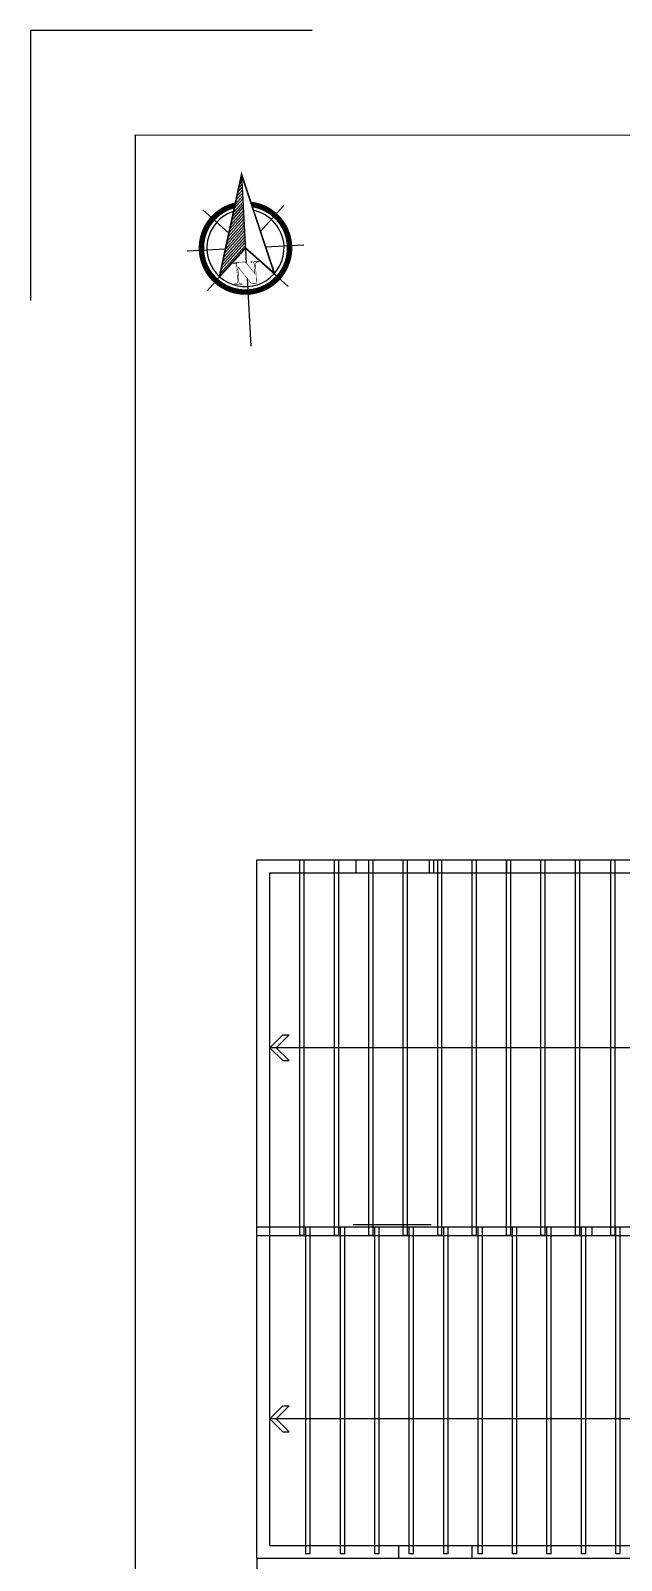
# Model space of a CAD drawing. Header units: inches. Extents: x -1842 to 12195, y -2228 to 2193.
# Drawn here: x 3804 to 4078, y -515 to 196 of the extents above; entities that cross this region are included whole.
import ezdxf

# ---------------------------------------------------------------- set-up
doc = ezdxf.new("R2010")
doc.units = ezdxf.units.IN
doc.header["$LTSCALE"] = 6
doc.header["$MEASUREMENT"] = 0
for name, color, linetype in [('CABS', 23, 'Continuous'), ('Title Block', 7, 'Continuous'), ('TXT', 4, 'Continuous')]:
    doc.layers.add(name, color=color, linetype=linetype)

# ---------------------------------------------------------------- blocks, each defined once
blk = doc.blocks.new('*X137')
at = {"color": 0}
for p, q in [((146.75, -411.68), (147.62, -410.82)), ((146.95, -410.95), (147.62, -410.29)), ((147.15, -410.22), (147.62, -409.76)), ((147.35, -409.49), (147.62, -409.23)), ((147.55, -408.76), (147.62, -408.7)), ((145.76, -415.33), (147.62, -413.47)), ((145.96, -414.6), (147.62, -412.94)), ((146.16, -413.87), (147.62, -412.41)), ((146.36, -413.14), (147.62, -411.88)), ((146.55, -412.41), (147.62, -411.35)), ((144.76, -418.98), (147.62, -416.12)), ((144.96, -418.25), (147.62, -415.59)), ((145.16, -417.52), (147.62, -415.06)), ((145.36, -416.79), (147.62, -414.53)), ((145.56, -416.06), (147.62, -414)), ((143.56, -423.36), (147.62, -419.3)), ((143.76, -422.63), (147.62, -418.77)), ((143.96, -421.9), (147.62, -418.24)), ((144.16, -421.17), (147.62, -417.71)), ((144.36, -420.44), (147.62, -417.18)), ((144.56, -419.71), (147.62, -416.65)), ((142.76, -426.28), (147.62, -421.42)), ((142.96, -425.55), (147.62, -420.89)), ((143.16, -424.82), (147.62, -420.36)), ((143.36, -424.09), (147.62, -419.83))]:
    blk.add_line(p, q, dxfattribs=at)
blk = doc.blocks.new('North')
for p, q in [((-0.05, 18.32), (-0.05, 2.23)), ((-2.92, 7.82), (-7.42, 12.32)), ((2.82, 7.82), (7.32, 12.32)), ((-3.71, 4.95), (-10.67, 4.95)), ((3.61, 4.95), (10.57, 4.95)), ((-2.92, 2.08), (-7.42, -2.42)), ((2.82, 2.08), (7.32, -2.42)), ((-0.05, -0.54), (-0.05, -12.88))]:
    blk.add_line(p, q)
for points, const_width in [([(-5.06, -0.01), (-0.05, 18.32), (4.95, 0.05), (-0.05, 4.95), (-5.06, -0.01)], 0.3), ([(-1.6, -0.98), (-1.6, -1.05), (-1.59, -1.12), (-1.58, -1.18), (-1.57, -1.22), (-1.56, -1.27), (-1.54, -1.31), (-1.52, -1.33), (-1.5, -1.35), (-1.47, -1.37), (-1.44, -1.38), (-1.4, -1.4), (-1.34, -1.41), (-1.28, -1.42), (-1.21, -1.43), (-1.13, -1.43), (-1.05, -1.43), (-1.05, -1.59), (-2.39, -1.59), (-2.39, -1.43), (-2.35, -1.43), (-2.28, -1.43), (-2.21, -1.43), (-2.14, -1.42), (-2.09, -1.41), (-2.04, -1.4), (-2, -1.38), (-1.96, -1.37), (-1.94, -1.35), (-1.91, -1.33), (-1.88, -1.31), (-1.86, -1.27), (-1.85, -1.23), (-1.83, -1.18), (-1.82, -1.12), (-1.81, -1.06), (-1.81, -1), (-1.81, 2.29), (-2.39, 2.29), (-2.39, 2.44), (-0.21, 2.44), (1.39, 0.24), (1.39, 1.81), (1.39, 1.88), (1.38, 1.95), (1.37, 2), (1.36, 2.06), (1.35, 2.1), (1.33, 2.14), (1.31, 2.17), (1.29, 2.19), (1.26, 2.21), (1.22, 2.23), (1.17, 2.25), (1.12, 2.26), (1.06, 2.27), (0.99, 2.28), (0.92, 2.29), (0.84, 2.29), (0.82, 2.29), (0.82, 2.44), (2.16, 2.44), (2.16, 2.29), (2.12, 2.29), (2.04, 2.29), (1.98, 2.28), (1.92, 2.27), (1.86, 2.26), (1.81, 2.25), (1.77, 2.24), (1.73, 2.22), (1.71, 2.2), (1.69, 2.18), (1.67, 2.15), (1.65, 2.1), (1.63, 2.06), (1.62, 2.01), (1.61, 1.95), (1.61, 1.88), (1.61, 1.81), (1.61, -1.59), (0.7, -1.59), (-1.6, 1.62), (-1.6, -0.98), (-1.6, -0.98)], 0.1)]:
    blk.add_lwpolyline(points, dxfattribs=dict(const_width=const_width))
at = {"const_width": 1}
for points in [[(-8.05, 4.95, 1), (7.95, 4.95, 0.359415), (1.47, 12.8, 1)], [(-1.57, 12.8, 0.359415), (-8.05, 4.95, 1)]]:
    blk.add_lwpolyline(points, format="xyb", dxfattribs=at)
for start, end in [(105.027, 180), (0, 74.973), (180, 0)]:
    blk.add_arc((-0.05, 4.95), 7, start, end)
blk.add_blockref('*X137', (-147.67, 426.84))

msp = doc.modelspace()

# ---------------------------------------------------------------- hatches: boundary and pattern name
at = {"layer": 'Title Block'}
h = msp.add_hatch(dxfattribs=at)
h.set_pattern_fill('ANSI31', color=256)
h.paths.add_polyline_path([(4372.765059, -902.812676), (4372.765059, -887.5142182), (4366.530301, -887.5142182), (4366.530301, -902.812676)], flags=9)
h.paths.add_polyline_path([(4353.2969221, -928.448797), (4368.5953799, -928.448797), (4368.5953799, -922.214039), (4353.2969221, -922.214039)], flags=9)
h.paths.add_polyline_path([(4246.3880732, -902.812676), (4246.3880732, -887.5142182), (4240.1533152, -887.5142182), (4240.1533152, -902.812676)], flags=9)
h.paths.add_polyline_path([(4249.0259403, -928.448797), (4264.3243982, -928.448797), (4264.3243982, -922.214039), (4249.0259403, -922.214039)], flags=9)
h.paths.add_polyline_path([(4642.7772192, -535.0149709), (4700.2961836, -535.0149709), (4700.2961836, -520.8567421), (4642.7772192, -520.8567421)], flags=9)
h.paths.add_polyline_path([(4404.7607753, -587.3211949), (4463.9961698, -587.3211949), (4463.9961698, -573.1629661), (4404.7607753, -573.1629661)], flags=9)
h.paths.add_polyline_path([(3962.9256859, -455.5130367), (3983.9978807, -455.5130367), (3983.9978807, -444.1864537), (3962.9256859, -444.1864537)], flags=9)
h.paths.add_polyline_path([(4594.1730365, -399.8880549), (4604.9664728, -399.8880549), (4604.9664728, -393.3911243), (4594.1730365, -393.3911243)], flags=9)
h.paths.add_polyline_path([(3995.8959105, -515.1036783), (4020.937234, -515.1036783), (4020.937234, -500.9454494), (3995.8959105, -500.9454494)], flags=9)
h.paths.add_polyline_path([(3934.9225625, -432.5754427), (3945.7159988, -432.5754427), (3945.7159988, -426.0785121), (3934.9225625, -426.0785121)], flags=9)
h.paths.add_polyline_path([(4691.6856204, -399.8880549), (4702.4790567, -399.8880549), (4702.4790567, -393.3911243), (4691.6856204, -393.3911243)], flags=9)
h.paths.add_polyline_path([(4524.5349951, -432.1942085), (4535.3284314, -432.1942085), (4535.3284314, -425.697278), (4524.5349951, -425.697278)], flags=9)
h.paths.add_polyline_path([(4665.5127318, -669.7244894), (4676.3061681, -669.7244894), (4676.3061681, -663.2275588), (4665.5127318, -663.2275588)], flags=9)
h.paths.add_polyline_path([(4573.4681528, -637.4183357), (4584.2615891, -637.4183357), (4584.2615891, -630.9214052), (4573.4681528, -630.9214052)], flags=9)
h.paths.add_polyline_path([(4453.2213193, -804.7332719), (4485.1886702, -804.7332719), (4485.1886702, -790.575043), (4453.2213193, -790.575043)], flags=9)
h.paths.add_polyline_path([(4379.5185102, -764.0489218), (4379.5185102, -753.2554855), (4373.0215797, -753.2554855), (4373.0215797, -764.0489218)], flags=9)
h.paths.add_polyline_path([(4197.7827469, -524.1257525), (4214.1749721, -524.1257525), (4214.1749721, -516.3648384), (4197.7827469, -516.3648384)], flags=9)
h.paths.add_polyline_path([(4184.2731982, -487.1458928), (4221.8583784, -487.1458928), (4221.8583784, -472.987664), (4184.2731982, -472.987664)], flags=9)
h.paths.add_polyline_path([(4218.4723126, -606.7173574), (4230.6664043, -606.7173574), (4230.6664043, -598.5564281), (4218.4723126, -598.5564281)], flags=9)
h.paths.add_polyline_path([(4387.6211479, -701.2611854), (4413.9613915, -701.2611854), (4413.9613915, -687.1029565), (4387.6211479, -687.1029565)], flags=9)
h.paths.add_polyline_path([(4379.8107703, -676.1641048), (4379.8107703, -665.3706685), (4373.3138398, -665.3706685), (4373.3138398, -676.1641048)], flags=9)
h.paths.add_polyline_path([(4436.2693564, -692.0888565), (4443.6157065, -692.0888565), (4443.6157065, -683.4826065), (4436.2693564, -683.4826065)], flags=9)
h.paths.add_polyline_path([(4436.6043603, -720.0999036), (4442.8969912, -720.0999036), (4442.8969912, -711.4936536), (4436.6043603, -711.4936536)], flags=9)
h.paths.add_polyline_path([(4459.7318837, -687.5954971), (4492.2234416, -687.5954971), (4492.2234416, -676.2689141), (4459.7318837, -676.2689141)], flags=9)
h.paths.add_polyline_path([(4478.6345287, -638.4183357), (4489.427965, -638.4183357), (4489.427965, -631.9214052), (4478.6345287, -631.9214052)], flags=9)
h.paths.add_polyline_path([(4525.8531755, -636.7459171), (4536.6466118, -636.7459171), (4536.6466118, -630.2489866), (4525.8531755, -630.2489866)], flags=9)
h.paths.add_polyline_path([(4168.9173062, -687.5954971), (4196.9108894, -687.5954971), (4196.9108894, -676.2689141), (4168.9173062, -676.2689141)], flags=9)
h.paths.add_polyline_path([(4172.4275571, -622.6000105), (4183.2209934, -622.6000105), (4183.2209934, -616.10308), (4172.4275571, -616.10308)], flags=9)
h.paths.add_polyline_path([(4229.1311212, -807.4276035), (4229.1311212, -758.3024462), (4217.8045381, -758.3024462), (4217.8045381, -807.4276035)], flags=9)
h.paths.add_polyline_path([(4241.4658057, -800.8018646), (4241.4658057, -790.0084283), (4234.9688751, -790.0084283), (4234.9688751, -800.8018646)], flags=9)
h.paths.add_polyline_path([(4241.4658057, -775.2767425), (4241.4658057, -764.4833062), (4234.9688751, -764.4833062), (4234.9688751, -775.2767425)], flags=9)
h.paths.add_polyline_path([(4002.9225625, -432.5754427), (4013.7159988, -432.5754427), (4013.7159988, -426.0785121), (4002.9225625, -426.0785121)], flags=9)
h.paths.add_polyline_path([(3897.7597315, -526.5589163), (3946.1723383, -526.5589163), (3946.1723383, -500.9454494), (3897.7597315, -500.9454494)], flags=9)
h.paths.add_polyline_path([(4125.2089103, -636.7459171), (4136.0023466, -636.7459171), (4136.0023466, -630.2489866), (4125.2089103, -630.2489866)], flags=9)
h.paths.add_polyline_path([(4283.416569, -836.0842706), (4294.2100053, -836.0842706), (4294.2100053, -829.58734), (4283.416569, -829.58734)], flags=25)
h.paths.add_polyline_path([(4283.416569, -836.0842706), (4294.2100053, -836.0842706), (4294.2100053, -829.58734), (4283.416569, -829.58734)], flags=25)
h.paths.add_polyline_path([(4319.416569, -836.0842706), (4330.2100053, -836.0842706), (4330.2100053, -829.58734), (4319.416569, -829.58734)], flags=25)
h.paths.add_polyline_path([(4319.416569, -836.0842706), (4330.2100053, -836.0842706), (4330.2100053, -829.58734), (4319.416569, -829.58734)], flags=25)
h.paths.add_polyline_path([(4074.940017, -471.8175529), (4085.7334533, -471.8175529), (4085.7334533, -465.3206224), (4074.940017, -465.3206224)], flags=9)

# ---------------------------------------------------------------- linework, layer by layer
for p, q in [((3908.9317762, -360.4105158), (4315.7317762, -360.4105158)), ((3931.7317762, -360.4105158), (3933.7317762, -360.4105158)), ((3947.7317762, -360.4105158), (3949.7317762, -360.4105158)), ((3963.7317762, -360.4105158), (3965.7317762, -360.4105158)), ((3979.7317762, -360.4105158), (3981.7317762, -360.4105158)), ((3995.7317762, -360.4105158), (3997.7317762, -360.4105158)), ((4011.7317762, -360.4105158), (4013.7317762, -360.4105158)), ((4027.7317762, -360.4105158), (4029.7317762, -360.4105158)), ((4043.7317762, -360.4105158), (4045.7317762, -360.4105158)), ((4059.7317762, -360.4105158), (4061.7317762, -360.4105158)), ((4075.7317762, -360.4105158), (4077.7317762, -360.4105158)), ((3908.9317762, -364.4105158), (4315.7317762, -364.4105158)), ((3930.9317762, -364.4105158), (3928.9317762, -364.4105158)), ((3946.9317762, -364.4105158), (3944.9317762, -364.4105158)), ((3962.9317762, -364.4105158), (3960.9317762, -364.4105158)), ((3978.9317762, -364.4105158), (3976.9317762, -364.4105158)), ((3994.9317762, -364.4105158), (3992.9317762, -364.4105158)), ((4010.9317762, -364.4105158), (4008.9317762, -364.4105158)), ((4026.9317762, -364.4105158), (4024.9317762, -364.4105158)), ((4042.9317762, -364.4105158), (4040.9317762, -364.4105158)), ((4058.9317762, -364.4105158), (4056.9317762, -364.4105158)), ((4075.4317762, -364.4105158), (4073.4317762, -364.4105158)), ((3933.7317762, -512.4105158), (3931.7317762, -512.4105158)), ((3949.7317762, -512.4105158), (3947.7317762, -512.4105158)), ((3965.7317762, -512.4105158), (3963.7317762, -512.4105158)), ((3981.7317762, -512.4105158), (3979.7317762, -512.4105158)), ((3997.7317762, -512.4105158), (3995.7317762, -512.4105158)), ((4013.7317762, -512.4105158), (4011.7317762, -512.4105158)), ((4029.7317762, -512.4105158), (4027.7317762, -512.4105158)), ((4045.7317762, -512.4105158), (4043.7317762, -512.4105158)), ((4061.7317762, -512.4105158), (4059.7317762, -512.4105158)), ((4077.7317762, -512.4105158), (4075.7317762, -512.4105158))]:
    msp.add_line(p, q)
msp.add_lwpolyline([(3851.9612751, 147.0156656, 0.5, 0.5, 0), (5347.0205098, 147.0156656, 0, 0, 0), (5347.0205098, -979.4335558, 0.5, 0.5, 0), (3851.9612751, -979.4335558, 0.5, 0.5, 0)], format="xyseb")
at = {"const_width": 0.5}
msp.add_lwpolyline([(3852.3612751, -979.4335558), (3852.3612751, 147.0156656)], dxfattribs=at)
msp.add_lwpolyline([(3852.3612751, -979.4335558), (3852.3612751, 147.0156656)], dxfattribs=at)
at = {"layer": 'CABS'}
msp.add_line((3989.9317762, -359.4105158), (3953.7399051, -359.4105158), dxfattribs=at)
at = {"layer": 'Title Block'}
for p, q in [((3934.5879001, 195.5926256), (3803.7843151, 195.5926256)), ((3934.5879001, 195.5926256), (3803.7843151, 195.5926256)), ((3934.5879001, 195.5926256), (3803.7843151, 195.5926256)), ((3934.5879001, 195.5926256), (3803.7843151, 195.5926256)), ((3934.5879001, 195.5926256), (3803.7843151, 195.5926256)), ((3934.5879001, 195.5926256), (3803.7843151, 195.5926256)), ((3803.7843151, 195.5926256), (3803.7843151, 70.1021456)), ((3803.7843151, 195.5926256), (3803.7843151, 70.1021456)), ((3803.7843151, 195.5926256), (3803.7843151, 70.1021456)), ((3803.7843151, 195.5926256), (3803.7843151, 70.1021456)), ((3934.5879001, 195.5926256), (3803.7843151, 195.5926256)), ((3934.5879001, 195.5926256), (3803.7843151, 195.5926256)), ((3934.5879001, 195.5926256), (3803.7843151, 195.5926256)), ((3934.5879001, 195.5926256), (3803.7843151, 195.5926256)), ((3934.5879001, 195.5926256), (3803.7843151, 195.5926256)), ((3934.5879001, 195.5926256), (3803.7843151, 195.5926256)), ((3803.7843151, 195.5926256), (3803.7843151, 70.1021456)), ((3803.7843151, 195.5926256), (3803.7843151, 70.1021456)), ((3803.7843151, 195.5926256), (3803.7843151, 70.1021456)), ((3803.7843151, 195.5926256), (3803.7843151, 70.1021456)), ((3852.3612751, 147.0156656), (3852.3612751, -979.4335558)), ((3908.9317762, -189.8105158), (4203.9317762, -189.8105158)), ((3908.9317762, -514.4105158), (3908.9317762, -189.8105158)), ((3928.9317762, -364.4105158), (3928.9317762, -189.8105158)), ((3930.9317762, -364.4105158), (3930.9317762, -189.8105158)), ((3944.9317762, -364.4105158), (3944.9317762, -189.8105158)), ((3946.9317762, -364.4105158), (3946.9317762, -189.8105158)), ((3954.9317762, -189.8105158), (3954.9317762, -195.8105158)), ((3960.9317762, -364.4105158), (3960.9317762, -189.8105158)), ((3962.9317762, -364.4105158), (3962.9317762, -189.8105158)), ((3976.9317762, -364.4105158), (3976.9317762, -189.8105158)), ((3978.9317762, -364.4105158), (3978.9317762, -189.8105158)), ((3988.9317762, -189.8105158), (3988.9317762, -195.8105158)), ((3990.9317762, -189.8105158), (3990.9317762, -195.8105158)), ((3992.9317762, -364.4105158), (3992.9317762, -189.8105158)), ((3994.9317762, -364.4105158), (3994.9317762, -189.8105158)), ((4008.9317762, -364.4105158), (4008.9317762, -189.8105158)), ((4010.9317762, -364.4105158), (4010.9317762, -189.8105158)), ((4024.9317762, -189.8105158), (4024.9317762, -195.8105158)), ((4024.9317762, -364.4105158), (4024.9317762, -189.8105158)), ((4026.9317762, -364.4105158), (4026.9317762, -189.8105158)), ((4040.9317762, -364.4105158), (4040.9317762, -189.8105158)), ((4042.9317762, -364.4105158), (4042.9317762, -189.8105158)), ((4056.9317762, -364.4105158), (4056.9317762, -189.8105158)), ((4058.9317762, -364.4105158), (4058.9317762, -189.8105158)), ((4073.4317762, -364.4105158), (4073.4317762, -189.8105158)), ((4075.4317762, -364.4105158), (4075.4317762, -189.8105158)), ((3914.9317762, -195.8105158), (4203.9317762, -195.8105158)), ((3914.9317762, -508.4105158), (3914.9317762, -195.8105158)), ((3908.9317762, -360.4105158), (4064.7317762, -360.4105158)), ((3931.7317762, -512.4105158), (3931.7317762, -360.4105158)), ((3933.7317762, -512.4105158), (3933.7317762, -360.4105158)), ((3947.7317762, -512.4105158), (3947.7317762, -360.4105158)), ((3949.7317762, -512.4105158), (3949.7317762, -360.4105158)), ((3963.7317762, -512.4105158), (3963.7317762, -360.4105158)), ((3965.7317762, -512.4105158), (3965.7317762, -360.4105158)), ((3979.7317762, -512.4105158), (3979.7317762, -360.4105158)), ((3981.7317762, -512.4105158), (3981.7317762, -360.4105158)), ((3995.7317762, -512.4105158), (3995.7317762, -360.4105158)), ((3997.7317762, -512.4105158), (3997.7317762, -360.4105158)), ((4011.7317762, -512.4105158), (4011.7317762, -360.4105158)), ((4013.7317762, -512.4105158), (4013.7317762, -360.4105158)), ((4027.7317762, -512.4105158), (4027.7317762, -360.4105158)), ((4029.7317762, -512.4105158), (4029.7317762, -360.4105158)), ((4043.7317762, -512.4105158), (4043.7317762, -360.4105158)), ((4045.7317762, -512.4105158), (4045.7317762, -360.4105158)), ((4059.7317762, -512.4105158), (4059.7317762, -360.4105158)), ((4061.7317762, -512.4105158), (4061.7317762, -360.4105158)), ((4064.7317762, -364.4105158), (4064.7317762, -360.4105158)), ((4075.7317762, -512.4105158), (4075.7317762, -360.4105158)), ((4077.7317762, -512.4105158), (4077.7317762, -360.4105158)), ((3914.9317762, -364.4105158), (4064.7317762, -364.4105158)), ((3914.9317762, -508.4105158), (4309.7317762, -508.4105158)), ((3974.9317762, -514.4105158), (3974.9317762, -508.4105158)), ((4008.9317762, -514.4105158), (4008.9317762, -508.4105158)), ((3908.9317762, -514.4105158), (4315.7317762, -514.4105158)), ((3908.9317762, -514.4105158), (3908.9317762, -622.4105158))]:
    msp.add_line(p, q, dxfattribs=at)
at = {"layer": 'TXT'}
for p, q in [((4309.7317762, -277.1105158), (3914.9317762, -277.1105158)), ((3920.9317762, -271.1105158), (3923.9317762, -271.1105158)), ((3920.9317762, -283.1105158), (3923.9317762, -283.1105158)), ((3920.9317762, -443.6105158), (3923.9317762, -443.6105158)), ((4309.7317762, -449.6105158), (3914.9317762, -449.6105158)), ((3920.9317762, -455.6105158), (3923.9317762, -455.6105158))]:
    msp.add_line(p, q, dxfattribs=at)
for points in [[(3920.9317762, -283.1105158), (3914.9317762, -277.1105158), (3920.9317762, -271.1105158)], [(3923.9317762, -283.1105158), (3917.9317762, -277.1105158), (3923.9317762, -271.1105158)], [(3920.9317762, -455.6105158), (3914.9317762, -449.6105158), (3920.9317762, -443.6105158)], [(3923.9317762, -455.6105158), (3917.9317762, -449.6105158), (3923.9317762, -443.6105158)]]:
    msp.add_lwpolyline(points, dxfattribs=at)

# ---------------------------------------------------------------- block references
at = {"xscale": 2.559999999999999, "yscale": 2.559999999999999, "zscale": 2.559999999999999, "rotation": 3.052882514792429}
msp.add_blockref('North', (3904.4364285, 81.8748645), dxfattribs=at)

doc.saveas('drawing.dxf')
